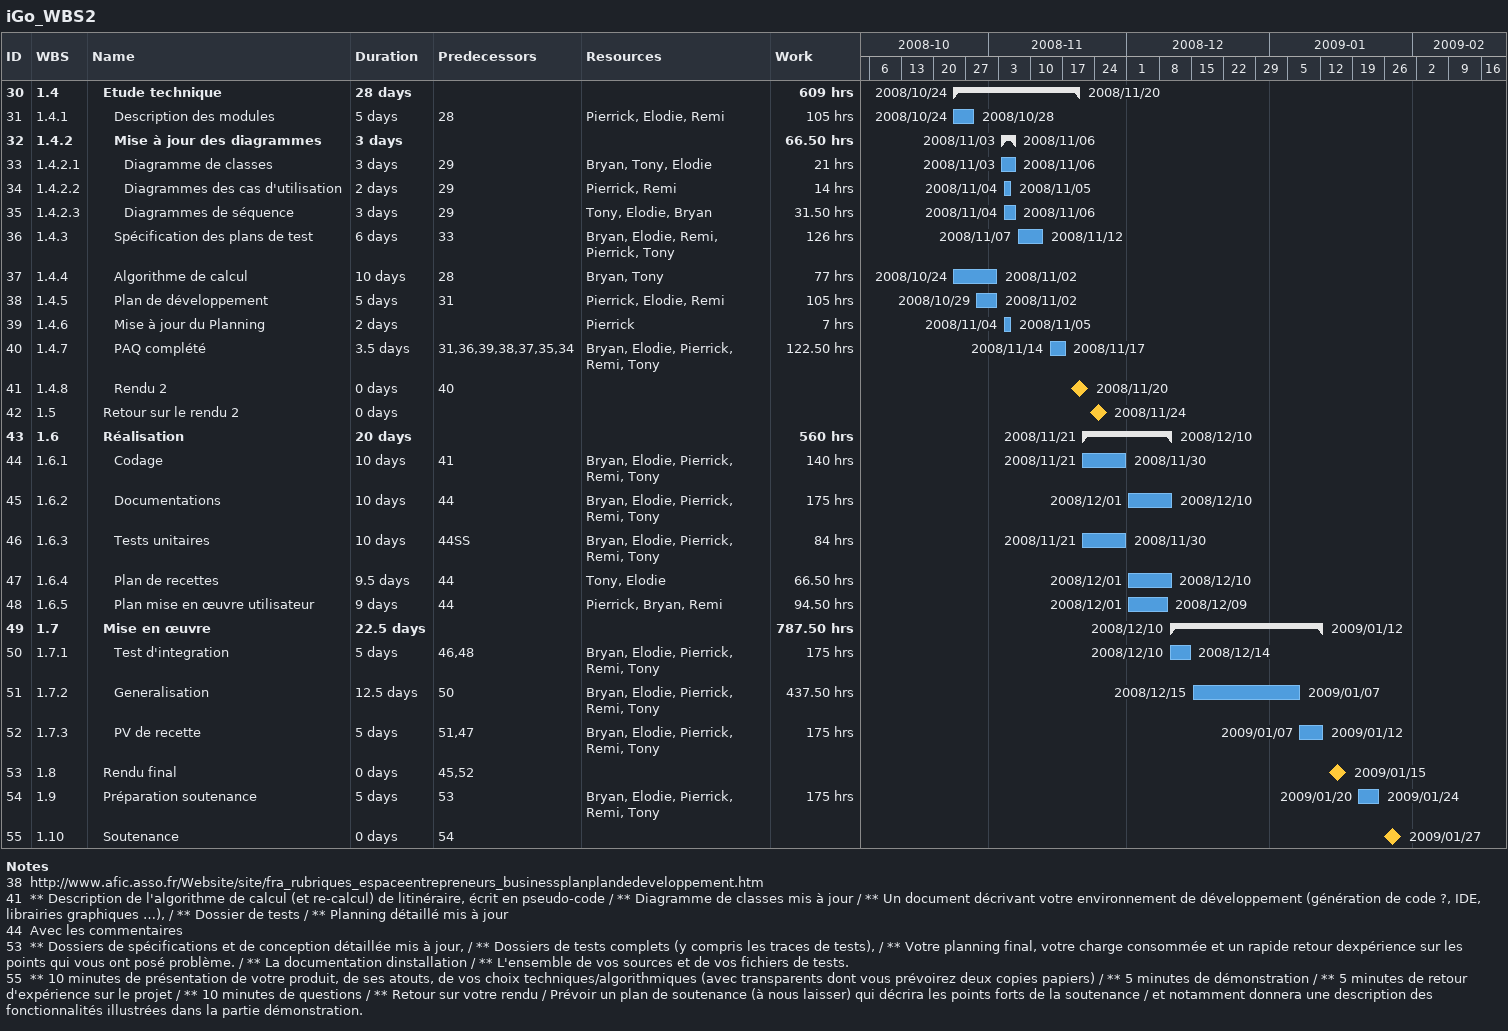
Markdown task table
iGo_WBS2

| ID | WBS | Task | Duration | Start | Finish | Predecessors | Resources | Work (h) |
|---|---|---|---|---|---|---|---|---|
| 30 | 1.4 | **Etude technique** | 28d | 2008-10-24 | 2008-11-20 |  |  | 609 |
| 31 | 1.4.1 | Description des modules | 5d | 2008-10-24 | 2008-10-28 | 28 | Pierrick, Elodie, Remi | 105 |
| 32 | 1.4.2 | **Mise à jour des diagrammes** | 3d | 2008-11-03 | 2008-11-06 |  |  | 66.50 |
| 33 | 1.4.2.1 | Diagramme de classes | 3d | 2008-11-03 | 2008-11-06 | 29 | Bryan, Tony, Elodie | 21 |
| 34 | 1.4.2.2 | Diagrammes des cas d'utilisation | 2d | 2008-11-04 | 2008-11-05 | 29 | Pierrick, Remi | 14 |
| 35 | 1.4.2.3 | Diagrammes de séquence | 3d | 2008-11-04 | 2008-11-06 | 29 | Tony, Elodie, Bryan | 31.50 |
| 36 | 1.4.3 | Spécification des plans de test | 6d | 2008-11-07 | 2008-11-12 | 33 | Bryan, Elodie, Remi, Pierrick, Tony | 126 |
| 37 | 1.4.4 | Algorithme de calcul | 10d | 2008-10-24 | 2008-11-02 | 28 | Bryan, Tony | 77 |
| 38 | 1.4.5 | Plan de développement | 5d | 2008-10-29 | 2008-11-02 | 31 | Pierrick, Elodie, Remi | 105 |
| 39 | 1.4.6 | Mise à jour du Planning | 2d | 2008-11-04 | 2008-11-05 |  | Pierrick | 7 |
| 40 | 1.4.7 | PAQ complété | 3.5d | 2008-11-14 | 2008-11-17 | 31, 36, 39, 38, 37, 35, 34 | Bryan, Elodie, Pierrick, Remi, Tony | 122.50 |
| 41 | 1.4.8 | Rendu 2 | 0d | 2008-11-20 | 2008-11-20 | 40 |  |  |
| 42 | 1.5 | Retour sur le rendu 2 | 0d | 2008-11-24 | 2008-11-24 |  |  |  |
| 43 | 1.6 | **Réalisation** | 20d | 2008-11-21 | 2008-12-10 |  |  | 560 |
| 44 | 1.6.1 | Codage | 10d | 2008-11-21 | 2008-11-30 | 41 | Bryan, Elodie, Pierrick, Remi, Tony | 140 |
| 45 | 1.6.2 | Documentations | 10d | 2008-12-01 | 2008-12-10 | 44 | Bryan, Elodie, Pierrick, Remi, Tony | 175 |
| 46 | 1.6.3 | Tests unitaires | 10d | 2008-11-21 | 2008-11-30 | 44SS | Bryan, Elodie, Pierrick, Remi, Tony | 84 |
| 47 | 1.6.4 | Plan de recettes | 9.5d | 2008-12-01 | 2008-12-10 | 44 | Tony, Elodie | 66.50 |
| 48 | 1.6.5 | Plan mise en œuvre utilisateur | 9d | 2008-12-01 | 2008-12-09 | 44 | Pierrick, Bryan, Remi | 94.50 |
| 49 | 1.7 | **Mise en œuvre** | 22.5d | 2008-12-10 | 2009-01-12 |  |  | 787.50 |
| 50 | 1.7.1 | Test d'integration | 5d | 2008-12-10 | 2008-12-14 | 46, 48 | Bryan, Elodie, Pierrick, Remi, Tony | 175 |
| 51 | 1.7.2 | Generalisation | 12.5d | 2008-12-15 | 2009-01-07 | 50 | Bryan, Elodie, Pierrick, Remi, Tony | 437.50 |
| 52 | 1.7.3 | PV de recette | 5d | 2009-01-07 | 2009-01-12 | 51, 47 | Bryan, Elodie, Pierrick, Remi, Tony | 175 |
| 53 | 1.8 | Rendu final | 0d | 2009-01-15 | 2009-01-15 | 45, 52 |  |  |
| 54 | 1.9 | Préparation soutenance | 5d | 2009-01-20 | 2009-01-24 | 53 | Bryan, Elodie, Pierrick, Remi, Tony | 175 |
| 55 | 1.10 | Soutenance | 0d | 2009-01-27 | 2009-01-27 | 54 |  |  |

Notes
- 38: http://www.afic.asso.fr/Website/site/fra_rubriques_espaceentrepreneurs_businessplanplandedeveloppement.htm
- 41: ** Description de l'algorithme de calcul (et re-calcul) de litinéraire, écrit en pseudo-code / ** Diagramme de classes mis à jour / ** Un document décrivant votre environnement de développement (génération de code ?, IDE, librairies graphiques …), / ** Dossier de tests / ** Planning détaillé mis à jour
- 44: Avec les commentaires
- 53: ** Dossiers de spécifications et de conception détaillée mis à jour, / ** Dossiers de tests complets (y compris les traces de tests), / ** Votre planning final, votre charge consommée et un rapide retour dexpérience sur les points qui vous ont posé problème. / ** La documentation dinstallation / ** L'ensemble de vos sources et de vos fichiers de tests.
- 55: ** 10 minutes de présentation de votre produit, de ses atouts, de vos choix techniques/algorithmiques (avec transparents dont vous prévoirez deux copies papiers) / ** 5 minutes de démonstration / ** 5 minutes de retour d'expérience sur le projet / ** 10 minutes de questions / ** Retour sur votre rendu / Prévoir un plan de soutenance (à nous laisser) qui décrira les points forts de la soutenance / et notamment donnera une description des fonctionnalités illustrées dans la partie démonstration.
